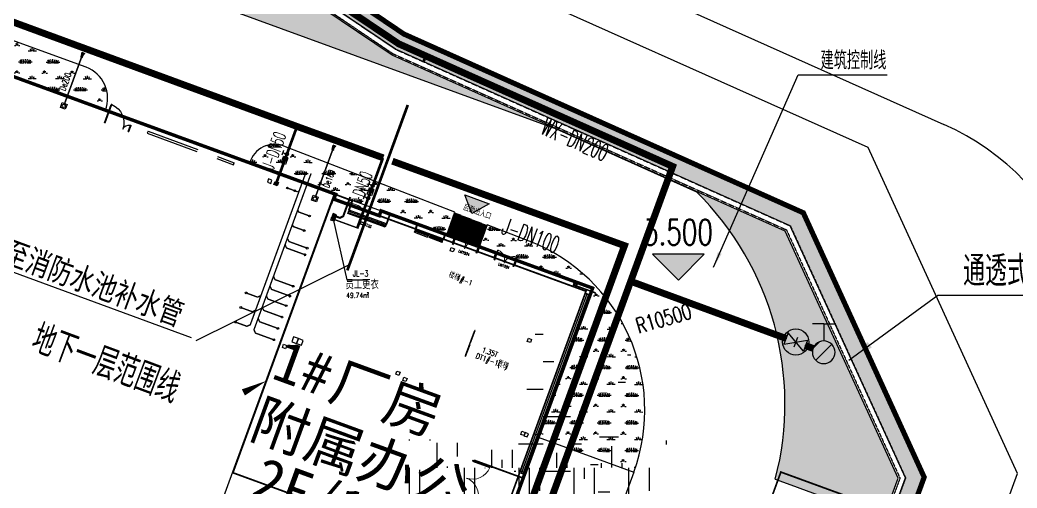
# Model space of a CAD drawing. Extents: x -11 to 40589024741, y -2 to 3380586937.
# Drawn here: x 40588321993 to 40588379754, y 3380393351 to 3380420479 of the extents above; entities that cross this region are included whole.
import ezdxf

# ---------------------------------------------------------------- set-up
doc = ezdxf.new("R2010")
doc.units = 0
doc.header["$LTSCALE"] = 10
doc.header["$MEASUREMENT"] = 0
for name, pattern in [('10平面$0$DASH', [0.35, 0.25, -0.1]), ('CENTER', [50.8, 31.75, -6.35, 6.35, -6.35]), ('DASH', [0.35, 0.25, -0.1])]:
    doc.linetypes.add(name, pattern=pattern)
doc.layers.get('Defpoints').update_dxf_attribs({"color": 210})
for name, color, linetype in [('0-WALL', 252, 'Continuous'), ('1-单体废水', 42, 'Continuous'), ('1-单体污水', 50, 'Continuous'), ('1-单体雨水', 131, 'Continuous'), ('10平面$0$WINDOW', 4, 'Continuous'), ('A-HATCH-1', 252, 'Continuous'), ('A-TEXT', 61, 'Continuous'), ('CURTWALL', 252, 'Continuous'), ('DIM_给水', 3, 'Continuous'), ('EQUIP_地漏', 7, 'Continuous'), ('EQUIP_消火栓', 7, 'Continuous'), ('FM_ZF消防', 1, 'Continuous'), ('FM_ZF给水', 3, 'Continuous'), ('SB_ZF污水', 2, 'Continuous'), ('TEXT_消防', 1, 'Continuous'), ('TEXT_给水', 3, 'Continuous'), ('TEXT_雨水', 4, 'Continuous'), ('VPIPE-雨水', 4, 'Continuous'), ('WINDOW', 252, 'Continuous'), ('建-房间', 252, 'Continuous'), ('建-文字', 7, 'Continuous'), ('建-窗', 252, 'Continuous'), ('建-门', 4, 'Continuous'), ('建-门窗编号', 7, 'Continuous'), ('虹吸管道配件', 7, 'Continuous')]:
    doc.layers.add(name, color=color, linetype=linetype)
for name, color, linetype, lineweight in [('GPS-ZF消防', 1, 'TG_X', 60), ('GPS-ZF给水', 3, 'TG_J', 60), ('LG-ZF污水', 2, 'Continuous', 60), ('LG-ZF给水', 3, 'Continuous', 60)]:
    doc.layers.add(name, color=color, linetype=linetype, lineweight=lineweight)
doc.styles.add('-宋体', font='', dxfattribs={"width": 0.75})
doc.styles.add('_TCH_DIM', font='SIMPLEX', dxfattribs={"bigfont": 'GBCBIG'})
doc.styles.add('_TWT_PIPEDN', font='SIMPLEX', dxfattribs={"width": 0.6, "height": 3, "bigfont": 'HZTXT'})
doc.styles.add('_TWT_SERIAL', font='SIMPLEX', dxfattribs={"width": 0.8, "height": 3, "bigfont": 'HZTXT'})
doc.styles.add('A-AREA', font='SIMPLEX', dxfattribs={"bigfont": 'GBCBIG'})
doc.styles.add('A-STANDARD', font='SIMPLEX', dxfattribs={"bigfont": 'GBCBIG'})
doc.styles.add('A-WIN-LABEL', font='SIMPLEX', dxfattribs={"bigfont": 'GBCBIG'})
doc.styles.add('TG_LINETYPE', font='SIMPLEX', dxfattribs={"width": 0.8, "height": 3.5, "bigfont": 'HZTXT'})
doc.styles.add('黑体', font='simhei.ttf', dxfattribs={"height": 12})
doc.styles.get('-宋体').set_extended_font_data('SimSun')
doc.linetypes.add('TG_J', pattern='A,2,-0.3,["J",TG_LINETYPE,S=0.1,R=0,X=-0.23,Y=-0.15],0', length=2.3)
doc.linetypes.add('TG_WX', pattern='A,3,-0.6,["WX",TG_LINETYPE,S=0.1,R=0,X=-0.52,Y=-0.15],0', length=3.6)
doc.linetypes.add('TG_X', pattern='A,5,-0.3,["X",TG_LINETYPE,S=0.1,R=0,X=-0.23,Y=-0.15],0', length=5.3)
pattern_1 = [(359.79974, (40586781652.2, 3380096977.4), (1605.5824, 1594.398), [240, -48, 64, -48, 240, -960]), (359.79974, (40586781572.4, 3380097025.7), (1605.5824, 1594.398), [160, -120, 240, -120, 160, -800]), (359.79974, (40586782134.6, 3380097663.7), (1605.5824, 1594.398), [200, -80, 200, -1120]), (359.79974, (40586781335.8, 3380097986.5), (1605.5824, 1594.398), [80, -160, 80, -1280]), (89.79974, (40586781495.8, 3380097986), (-1594.398, 1605.5824), [144, -1456]), (89.79974, (40586781972.4, 3380097024.3), (-1594.398, 1605.5824), [160, -1440]), (89.79974, (40586782374.6, 3380097662.9), (-1594.398, 1605.5824), [160, -1440]), (44.79974, (40586782180.3, 3380097007.6), (5.5922, 1599.9902), [160, -2102.7417]), (134.79974, (40586781764.3, 3380097009), (-1599.9902, 5.5922), [160, -2102.7417]), (63.23469, (40586782132.4, 3380097015.7), (5.5922, 1599.99023), [160, -3417.7088]), (75.7635, (40586782052.4, 3380097024), (5.59221, 1599.99023), [160, -6436.969]), (75.7635, (40586782454.64, 3380097662.6), (5.59221, 1599.99023), [128, -6468.969]), (75.7635, (40586781527.76, 3380097985.85), (5.59221, 1599.99023), [112, -6484.969]), (103.835987, (40586781892.4, 3380097024.57), (5.59221, 1599.99023), [160, -6436.969]), (103.835987, (40586782294.64, 3380097663.17), (5.59221, 1599.99023), [128, -6468.969]), (103.835987, (40586781463.76, 3380097986.07), (5.59221, 1599.99023), [112, -6484.969]), (116.364795, (40586781812.4, 3380097016.85), (5.5922, 1599.99023), [160, -3417.7069])]

# ---------------------------------------------------------------- blocks, each defined once
blk = doc.blocks.new('G$C475ACE7D')
h = blk.add_hatch(color=1)
h.dxf.hatch_style = 1
h.paths.add_polyline_path([(0, -750), (-878, 0), (0, 750)])
at = {"color": 1}
blk.add_lwpolyline([(0, -750), (-878, 0), (0, 750), (0, -750)], close=True, dxfattribs=at)
blk = doc.blocks.new('$VALVE$00000752')
for p, q in [((-112.5, 75), (112.5, 75)), ((112.5, 75), (112.5, -75)), ((112.5, -75), (-112.5, -75))]:
    blk.add_line(p, q)
blk.add_lwpolyline([(-112.5, -75), (112.5, 0), (-112.5, 75)], close=True)
for p in [(-112.5, 0), (112.5, 0)]:
    blk.add_point(p)
blk.add_solid([(-112.5, 75), (112.5, 0), (-112.5, -75)])
blk = doc.blocks.new('A$C5F4A4BCE')
at = {"layer": '虹吸管道配件'}
for p, q in [((177, 0), (0, 176)), ((307, 347), (30, 146)), ((333, 321), (54, 43)), ((359, 295), (158, 18)), ((388, 266), (278, 376)), ((333, 321), (360, 348))]:
    blk.add_line(p, q, dxfattribs=at)
blk = doc.blocks.new('$VALVE$00000497')
for p, q in [((78, 138), (-78, 138)), ((0, 50), (0, 138))]:
    blk.add_line(p, q)
at = {"const_width": 49.6}
blk.add_lwpolyline([(25, 0, 1), (-25, 0, 1)], format="xyb", close=True, dxfattribs=at)
blk.add_circle((0, 0), 50)
blk = doc.blocks.new('$TwtSys$00000141')
for p, q in [((-94, 8), (-10, 92)), ((-94, 8), (-10, 92)), ((-87, -35), (35, 87)), ((-87, -35), (35, 87)), ((-66, -66), (66, 66)), ((-66, -66), (66, 66)), ((-32, -87), (88, 33)), ((-32, -87), (88, 33)), ((11, -92), (92, -11)), ((11, -92), (92, -11))]:
    blk.add_line(p, q)
blk.add_circle((0, 0), 94)
blk.add_circle((0, 0), 94)
blk = doc.blocks.new('$TwtSys$00000147')
blk.add_circle((0, 0, 0), 25)
blk = doc.blocks.new('$DorLib2D$00000002')
for p, q in [((-0.5, 0), (-0.5, 0.4875)), ((-0.475, 0.4875), (-0.5, 0.4875)), ((-0.475, 0), (-0.475, 0.4875)), ((0.475, 0), (0.475, 0.4875)), ((0.475, 0.4875), (0.5, 0.4875)), ((0.5, 0), (0.5, 0.4875)), ((-0.5, 0), (-0.475, 0)), ((0.5, 0), (0.475, 0))]:
    blk.add_line(p, q)
at = {"lineweight": 13}
for centre, start, end in [((-0.4875, 0), 0, 88.53072), ((0.4875, 0), 91.46928, 180)]:
    blk.add_arc(centre, 0.4875, start, end, dxfattribs=at)
blk = doc.blocks.new('WINDOW2DLIB$DYNSTYLE$00000005')
at = {"color": 0}
for points in [[(-0.5, 0.5), (-0.5, -0.5)], [(-0.5, 0.5), (0.5, 0.5)], [(0.5, -0.5), (0.5, 0.5)], [(0.5, 0.167), (-0.5, 0.167)], [(0.5, -0.167), (-0.5, -0.167)], [(-0.5, -0.5), (0.5, -0.5)]]:
    blk.add_lwpolyline(points, dxfattribs=at)
blk = doc.blocks.new('10平面$0$$DorLib2D$00000002')
for p, q in [((-0.5, 0), (-0.5, 0.4875)), ((-0.475, 0.4875), (-0.5, 0.4875)), ((-0.475, 0), (-0.475, 0.4875)), ((0.475, 0), (0.475, 0.4875)), ((0.475, 0.4875), (0.5, 0.4875)), ((0.5, 0), (0.5, 0.4875)), ((-0.5, 0), (-0.475, 0)), ((0.5, 0), (0.475, 0))]:
    blk.add_line(p, q)
at = {"lineweight": 13}
for centre, start, end in [((-0.4875, 0), 0, 88.53072), ((0.4875, 0), 91.46928, 180)]:
    blk.add_arc(centre, 0.4875, start, end, dxfattribs=at)
blk = doc.blocks.new('$WINLIB2D$00000039')
at = {"color": 0}
for points in [[(-0.5, 0.5), (-0.5, -0.5)], [(0.5, 0.5), (-0.5, 0.5)], [(-0.5, 0.167), (0.5, 0.167)], [(-0.452, -0.167), (-0.5, 0.084)], [(-0.384, -0.167), (-0.448, 0.167)], [(-0.316, -0.167), (-0.38, 0.167)], [(-0.248, -0.167), (-0.312, 0.167)], [(-0.18, -0.167), (-0.244, 0.167)], [(-0.112, -0.167), (-0.176, 0.167)], [(-0.044, -0.167), (-0.108, 0.167)], [(0.024, -0.167), (-0.04, 0.167)], [(0.092, -0.167), (0.028, 0.167)], [(0.16, -0.167), (0.096, 0.167)], [(0.228, -0.167), (0.164, 0.167)], [(0.296, -0.167), (0.232, 0.167)], [(0.364, -0.167), (0.3, 0.167)], [(0.432, -0.167), (0.368, 0.167)], [(0.5, -0.167), (0.436, 0.167)], [(0.5, -0.5), (0.5, 0.5)], [(-0.5, -0.167), (0.5, -0.167)], [(0.5, -0.5), (-0.5, -0.5)]]:
    blk.add_lwpolyline(points, dxfattribs=at)
blk = doc.blocks.new('$DORLIB2D$00000127')
at = {"color": 0}
for points in [[(-0.533, 0.795), (-0.533, 0.69)], [(-0.033, 0.795), (-0.533, 0.795)], [(-0.033, 0.795), (-0.033, 0.69)], [(0.533, 0.795), (0.033, 0.795)], [(0.033, 0.795), (0.033, 0.69)], [(0.533, 0.795), (0.533, 0.69)], [(-0.033, 0.69), (-0.533, 0.69)], [(0.5, 0.5), (-0.5, 0.5)], [(0.533, 0.69), (0.033, 0.69)]]:
    blk.add_lwpolyline(points, dxfattribs=at)
blk = doc.blocks.new('10平面$0$$DorLib2D$00000126')
at = {"color": 0, "linetype": 'Continuous'}
for p, q in [((-0.532, 0.5), (-0.532, 0.9)), ((0.532, 0.9), (0.532, 0.5))]:
    blk.add_line(p, q, dxfattribs=at)
at = {"color": 0, "linetype": '10平面$0$DASH'}
for p, q in [((-0.532, 0.9), (0.532, 0.9)), ((-0.532, 0.5), (0.532, 0.5))]:
    blk.add_line(p, q, dxfattribs=at)
blk = doc.blocks.new('DOOR2DLIB$SYSLIB$00000123')
at = {"color": 0}
for p, q in [((0.475, -0.001), (0.475, 0.752)), ((0.475, 0.752), (0.5, 0.752)), ((0.5, -0.001), (0.5, 0.752)), ((-0.5, 0), (-0.5, 0.252)), ((-0.475, 0.252), (-0.5, 0.252)), ((-0.475, 0), (-0.475, 0.252)), ((-0.475, 0), (-0.5, 0)), ((0.475, -0.001), (0.5, -0.001))]:
    blk.add_line(p, q, dxfattribs=at)
for centre, radius, start, end in [((0.505, -0.002), 0.755, 92.2493, 179.7238), ((-0.501, 0.003), 0.251, 359.7899, 84.0974)]:
    blk.add_arc(centre, radius, start, end, dxfattribs=at)
blk = doc.blocks.new('$TwtSys$00000385')
for p, q in [((0, 331), (-130, 331)), ((0, 331), (0, 131)), ((0, 331), (130, 331)), ((92, 92), (-92, -92))]:
    blk.add_line(p, q)
for start, end in [(315, 135), (135, 315)]:
    blk.add_arc((0, 0), 131, start, end)
at = {"color": 0}
for points in [[(-34, 127), (-127, 34), (34, 127), (-127, -34)], [(-93, 93), (-93, 93), (-34, 127), (-127, 34)], [(34, 127), (-127, -34), (93, 93), (-93, -93)]]:
    blk.add_solid(points, dxfattribs=at)
blk = doc.blocks.new('$VALVE$00000296')
for points in [[(-125, 72), (-125, -72), (125, 72), (125, -72), (-125, 72)], [(0, 60), (0, -64)]]:
    blk.add_lwpolyline(points)
for p in [(-125, 0), (125, 0)]:
    blk.add_point(p)

msp = doc.modelspace()

# ---------------------------------------------------------------- hatches: boundary and pattern name
at = {"layer": '0-WALL'}
h = msp.add_hatch(dxfattribs=at)
h.set_pattern_fill('草坪或沼泽', color=256, scale=400, angle=-0.200256636)
h.set_pattern_definition(pattern_1)
h.paths.add_polyline_path([(40588302101.650627, 3380196170.468816), (40588275532.998894, 3380123451.400391), (40588213851.098877, 3380137607.100394), (40588128542.39888, 3380162853.200394), (40588051310.197723, 3380185028.900719), (40588215760.938667, 3380403827.430827), (40588224457.898888, 3380415266.100397), (40588259176.227432, 3380461579.853973), (40588327409.831734, 3380431029.725285), (40588344233.506363, 3380419662.492857), (40588367371.5578, 3380409302.928), (40588374373.704453, 3380393980.898594), (40588343265.099297, 3380308835.863516), (40588342325.826973, 3380309179.036222), (40588348228.419678, 3380325334.510901), (40588347758.977524, 3380325506.026352), (40588351316.980003, 3380333787.979114), (40588373293.579567, 3380393938.55436), (40588366618.76474, 3380408544.319475), (40588343745.607887, 3380418785.283479), (40588326921.933281, 3380430152.515906), (40588259497.004578, 3380460340.577487), (40588225255.999771, 3380414663.566939), (40588216558.657242, 3380403224.394626), (40588052982.287758, 3380185589.19869), (40588128822.27935, 3380163813.243824), (40588214105.070473, 3380138574.811257), (40588274896.566856, 3380124623.454612), (40588301162.378349, 3380196513.641506)])
h.paths.add_polyline_path([(40588308330.118393, 3380213217.941715), (40588307390.846069, 3380213561.114415), (40588309294.968521, 3380218774.420028), (40588308825.8936, 3380218945.745433), (40588312382.598297, 3380227228.097439), (40588336080.200798, 3380292084.600181), (40588337019.473106, 3380291741.427476)])
h = msp.add_hatch(dxfattribs=at)
h.set_pattern_fill('草坪或沼泽', color=256, scale=400, angle=-0.200256636)
h.set_pattern_definition([(359.79974, (40586781652.2, 3380096977.4), (1605.5824, 1594.398), [240, -48, 64, -48, 240, -960]), (359.79974, (40586781572.4, 3380097025.7), (1605.5824, 1594.398), [160, -120, 240, -120, 160, -800]), (359.79974, (40586782134.6, 3380097663.7), (1605.5824, 1594.398), [200, -80, 200, -1120]), (359.79974, (40586781335.8, 3380097986.5), (1605.5824, 1594.398), [80, -160, 80, -1280]), (89.79974, (40586781495.8, 3380097986), (-1594.398, 1605.5824), [144, -1456]), (89.79974, (40586781972.4, 3380097024.3), (-1594.398, 1605.5824), [160, -1440]), (89.79974, (40586782374.6, 3380097662.9), (-1594.398, 1605.5824), [160, -1440]), (44.79974, (40586782180.3, 3380097007.6), (5.5922, 1599.9902), [160, -2102.7417]), (134.79974, (40586781764.3, 3380097009), (-1599.9902, 5.5922), [160, -2102.7417]), (63.23469, (40586782132.4, 3380097015.7), (5.5922, 1599.99023), [160, -3417.7088]), (75.7635, (40586782052.4, 3380097024), (5.59221, 1599.99023), [160, -6436.969]), (75.7635, (40586782454.64, 3380097662.6), (5.59221, 1599.99023), [128, -6468.969]), (75.7635, (40586781527.76, 3380097985.85), (5.59221, 1599.99023), [112, -6484.969]), (103.835987, (40586781892.4, 3380097024.57), (5.59221, 1599.99023), [160, -6436.969]), (103.835987, (40586782294.64, 3380097663.17), (5.59221, 1599.99023), [128, -6468.969]), (103.835987, (40586781463.76, 3380097986.07), (5.59221, 1599.99023), [112, -6484.969]), (116.364795, (40586781812.4, 3380097016.85), (5.5922, 1599.99023), [160, -3417.7069])])
edge = h.paths.add_edge_path()
edge.add_line((40588347473.747322, 3380325610.238097), (40588347683.541443, 3380326090.42787))
edge.add_line((40588347683.541443, 3380326090.42787), (40588351031.622383, 3380333884.752417))
edge.add_line((40588351031.622383, 3380333884.752417), (40588372861.52964, 3380393921.616653))
edge.add_line((40588372861.52964, 3380393921.616653), (40588366317.647476, 3380408240.876073))
edge.add_line((40588366317.647476, 3380408240.876073), (40588343550.448486, 3380418434.399735))
edge.add_line((40588343550.448486, 3380418434.399735), (40588326726.773811, 3380429801.632178))
edge.add_line((40588326726.773811, 3380429801.632178), (40588259625.315422, 3380459844.866894))
edge.add_line((40588259625.315422, 3380459844.866894), (40588073765.91951, 3380212575.66465))
edge.add_line((40588073765.91951, 3380212575.66465), (40588074114.249107, 3380212476.750173))
edge.add_line((40588074114.249107, 3380212476.750173), (40588253152.588203, 3380450673.037109))
edge.add_line((40588253152.588203, 3380450673.037109), (40588254435.224274, 3380450204.422307))
edge.add_line((40588254435.224258, 3380450204.422312), (40588256320.901672, 3380455368.658761))
edge.add_line((40588256320.90168, 3380455368.658754), (40588326766.815353, 3380429630.545198))
edge.add_line((40588326766.815353, 3380429630.5452), (40588324880.269547, 3380424466.932958))
edge.add_line((40588324880.269547, 3380424466.93296), (40588331455.159737, 3380422064.756639))
edge.add_line((40588331455.159737, 3380422064.756637), (40588332483.925163, 3380424880.513825))
edge.add_line((40588332483.925163, 3380424880.513825), (40588335301.736542, 3380423850.997883))
edge.add_line((40588335301.736542, 3380423850.997883), (40588334273.030251, 3380421035.31484))
edge.add_line((40588334273.030251, 3380421035.31484), (40588353055.227448, 3380414173.051638))
edge.add_line((40588353055.227448, 3380414173.051638), (40588361187.808113, 3380410524.8103))
edge.add_arc((40588348999.165817, 3380398232.729486), 17310.639832, -14.6199939483, 45.2420907397, ccw=False)
edge.add_line((40588365749.307037, 3380393863.402212), (40588366656.653191, 3380393529.94107))
edge.add_line((40588366656.653191, 3380393529.94107), (40588371065.316032, 3380391919.168731))
edge.add_line((40588371065.316032, 3380391919.168731), (40588346912.352768, 3380325815.879339))
edge.add_line((40588346912.352768, 3380325815.879339), (40588347473.747322, 3380325610.238097))
h = msp.add_hatch(dxfattribs=at)
h.set_pattern_fill('草坪或沼泽', color=256, scale=400, angle=-0.200256636)
h.set_pattern_definition(pattern_1)
edge = h.paths.add_edge_path()
edge.add_line((40588306090.759727, 3380422867.984259), (40588326941.986557, 3380415249.777154))
edge.add_arc((40588325175.159958, 3380415948.578829), 1900.000001, 338.4205930314, 429.9300390364)
edge.add_line((40588325827.177849, 3380417733.199988), (40588308544.5308, 3380424047.4783))
edge.add_arc((40588307892.512901, 3380422262.857137), 1900.000004, 69.9300389276, 159.9297113574)
edge.add_line((40588306107.895477, 3380422914.885205), (40588306090.759743, 3380422867.984254))
h = msp.add_hatch(dxfattribs=at)
h.set_pattern_fill('草坪或沼泽', color=256, scale=400, angle=-0.200256636)
h.set_pattern_definition(pattern_1)
edge = h.paths.add_edge_path()
edge.add_line((40588346714.288223, 3380408025.766329), (40588347190.955307, 3380409330.416303))
edge.add_line((40588347190.955338, 3380409330.416288), (40588337288.197189, 3380413173.346968))
edge.add_arc((40588336745.526619, 3380411774.951943), 1499.999997, 68.7904253883, 163.7713996669)
edge.add_line((40588335305.295143, 3380412194.157582), (40588346714.288193, 3380408025.766332))
h = msp.add_hatch(dxfattribs=at)
h.set_pattern_fill('ANSI31', color=256, scale=300)
h.set_pattern_definition([(45, (0, 0), (-336.75960454, 336.75960454), [])])
h.paths.add_polyline_path([(40588347190.955338, 3380409330.416287), (40588346714.288223, 3380408025.766325), (40588348592.832916, 3380407339.420976), (40588349055.850693, 3380408606.712503)])
h = msp.add_hatch(dxfattribs=at)
h.set_pattern_fill('草坪或沼泽', color=256, scale=400, angle=-0.200256636)
h.set_pattern_definition(pattern_1)
edge = h.paths.add_edge_path()
edge.add_line((40588352010.550583, 3380396295.906846), (40588357551.846092, 3380394271.338355))
edge.add_arc((40588347689.291283, 3380397874.116875), 10499.999997, -20.0671833357, 68.7904253757)
edge.add_line((40588351487.985153, 3380407662.882112), (40588349055.850723, 3380408606.712495))
edge.add_line((40588349055.850662, 3380408606.712525), (40588348592.832863, 3380407339.421004))
edge.add_line((40588348592.832916, 3380407339.420976), (40588355167.739143, 3380404937.212341))
edge.add_line((40588355167.739151, 3380404937.212338), (40588352010.550591, 3380396295.906834))
for points in [[(40588360137.071739, 3380405406.955158), (40588361637.071739, 3380406906.955158), (40588358637.071739, 3380406906.955158)], [(40588362171.630074, 3380406152.806691), (40588362643.850304, 3380406928.311761), (40588362424.164436, 3380407024.945705)], [(40588370007.006706, 3380400769.321828), (40588371336.556061, 3380401492.024196), (40588371100.754601, 3380401815.130481)]]:
    msp.add_hatch(color=256, dxfattribs=at).paths.add_polyline_path(points, flags=17)
at = {"layer": '1-单体废水', "linetype": 'Continuous'}
for points in [[(40588340525.950699, 3380409009.136837), (40588340505.360336, 3380408952.780498), (40588340528.703903, 3380408944.251691)], [(40588340525.950699, 3380409009.136837), (40588340551.241074, 3380408954.727304), (40588340528.703903, 3380408944.251691)], [(40588340718.317436, 3380409098.551787), (40588340774.67379, 3380409077.961434), (40588340766.144989, 3380409054.617872)], [(40588340718.317436, 3380409098.551787), (40588340743.607811, 3380409044.142254), (40588340766.144989, 3380409054.617872)]]:
    msp.add_hatch(color=256, dxfattribs=at).paths.add_polyline_path(points)
at = {"layer": '1-单体污水'}
for points in [[(40588338135.801247, 3380409350.283677), (40588338099.528229, 3380409333.423433), (40588338106.511971, 3380409318.398656)], [(40588338135.801247, 3380409350.283677), (40588338122.074348, 3380409312.712783), (40588338106.511971, 3380409318.398656)], [(40588337826.945847, 3380408504.938575), (40588337790.672829, 3380408488.07833), (40588337797.65657, 3380408473.053555)], [(40588337826.945847, 3380408504.938575), (40588337813.218948, 3380408467.367682), (40588337797.65657, 3380408473.053555)], [(40588337439.15168, 3380407262.38111), (40588337402.878647, 3380407245.520865), (40588337409.862396, 3380407230.496089)], [(40588337439.15168, 3380407262.38111), (40588337425.424767, 3380407224.810216), (40588337409.862396, 3380407230.496089)], [(40588337576.420753, 3380407638.090043), (40588337540.14772, 3380407621.229799), (40588337547.131462, 3380407606.205022)], [(40588337576.420753, 3380407638.090043), (40588337562.69384, 3380407600.51915), (40588337547.131462, 3380407606.205022)], [(40588336769.965553, 3380405430.801614), (40588336733.69252, 3380405413.94137), (40588336740.676262, 3380405398.916593)], [(40588336769.965553, 3380405430.801614), (40588336756.23864, 3380405393.230721), (40588336740.676262, 3380405398.916593)], [(40588335760.496323, 3380404415.56951), (40588335746.769409, 3380404377.998616), (40588335762.331779, 3380404372.312745)], [(40588335760.496323, 3380404415.56951), (40588335777.35656, 3380404379.296487), (40588335762.331779, 3380404372.312745)], [(40588336564.061371, 3380404867.236638), (40588336527.788353, 3380404850.376392), (40588336534.772087, 3380404835.351617)], [(40588336564.061371, 3380404867.236638), (40588336550.334473, 3380404829.665744), (40588336534.772087, 3380404835.351617)], [(40588336358.157768, 3380404303.673237), (40588336321.884743, 3380404286.812993), (40588336328.868477, 3380404271.788216)], [(40588336358.157768, 3380404303.673237), (40588336344.430862, 3380404266.102344), (40588336328.868477, 3380404271.788216)], [(40588335451.640907, 3380403570.224408), (40588335437.914009, 3380403532.653515), (40588335453.476379, 3380403526.967644)], [(40588335451.640907, 3380403570.224408), (40588335468.50116, 3380403533.951385), (40588335453.476379, 3380403526.967644)], [(40588336117.936897, 3380403646.182602), (40588336081.663872, 3380403629.322358), (40588336088.647614, 3380403614.297582)], [(40588336117.936897, 3380403646.182602), (40588336104.209991, 3380403608.611709), (40588336088.647614, 3380403614.297582)], [(40588335142.785507, 3380402724.879307), (40588335129.058609, 3380402687.308414), (40588335144.620979, 3380402681.622543)], [(40588335142.785507, 3380402724.879307), (40588335159.64576, 3380402688.606285), (40588335144.620979, 3380402681.622543)], [(40588335335.15226, 3380402814.294256), (40588335372.723152, 3380402800.567349), (40588335367.037277, 3380402785.004976)], [(40588335335.15226, 3380402814.294256), (40588335352.012497, 3380402778.021234), (40588335367.037277, 3380402785.004976)], [(40588335877.716026, 3380402988.691968), (40588335841.443008, 3380402971.831723), (40588335848.42675, 3380402956.806947)], [(40588335877.716026, 3380402988.691968), (40588335863.989128, 3380402951.121075), (40588335848.42675, 3380402956.806947)], [(40588335548.080223, 3380402523.568084), (40588335510.509323, 3380402537.294991), (40588335504.823448, 3380402521.732613)], [(40588335548.080223, 3380402523.568084), (40588335511.80719, 3380402506.70784), (40588335504.823448, 3380402521.732613)], [(40588335637.495163, 3380402331.201334), (40588335601.222137, 3380402314.341089), (40588335608.205879, 3380402299.316313)], [(40588335637.495163, 3380402331.201334), (40588335623.768257, 3380402293.63044), (40588335608.205879, 3380402299.316313)]]:
    msp.add_hatch(color=256, dxfattribs=at).paths.add_polyline_path(points)
at = {"layer": '1-单体雨水'}
for points in [[(40588355346.405678, 3380404656.397471), (40588355330.962914, 3380404614.130217), (40588355349.129898, 3380404607.492722)], [(40588355346.405678, 3380404656.397471), (40588355366.447304, 3380404616.10686), (40588355349.129898, 3380404607.492722)]]:
    msp.add_hatch(color=256, dxfattribs=at).paths.add_polyline_path(points)
at = {"layer": 'A-HATCH-1'}
h = msp.add_hatch(dxfattribs=at)
h.set_pattern_fill('EARTH', color=256, scale=500)
h.set_pattern_definition([(0, (14318.4, 38898.5), (1587.5, 1587.5), [1587.5, -1587.5]), (0, (14318.4, 39493.8), (1587.5, 1587.5), [1587.5, -1587.5]), (0, (14318.4, 40089.1), (1587.5, 1587.5), [1587.5, -1587.5]), (90, (14516.9, 40287.6), (-1587.5, 1587.5), [1587.5, -1587.5]), (90, (15112.2, 40287.6), (-1587.5, 1587.5), [1587.5, -1587.5]), (90, (15707.5, 40287.6), (-1587.5, 1587.5), [1587.5, -1587.5])])
h.paths.add_polyline_path([(40588349505.391243, 3380389439.218363), (40588352010.55056, 3380396295.906843), (40588357551.650703, 3380394270.803485), (40588355046.685364, 3380387414.650386)])
at = {"layer": 'GPS-ZF消防', "linetype": 'TG_WX'}
for points in [[(40588343931.737961, 3380419096.201965), (40588343820.198914, 3380418930.192806), (40588343834.397552, 3380418920.652955)], [(40588343931.737961, 3380419096.201965), (40588343850.009987, 3380418913.662823), (40588343834.397552, 3380418920.652955)], [(40588359804.68869, 3380411989.429677), (40588359886.416656, 3380412171.968818), (40588360056.475792, 3380412095.828502)], [(40588359804.68869, 3380411989.429677), (40588359992.54924, 3380411920.811793), (40588360056.475792, 3380412095.828502)]]:
    msp.add_hatch(color=256, dxfattribs=at).paths.add_polyline_path(points)
at = {"layer": 'GPS-ZF给水', "linetype": 'Continuous'}
for points in [[(40588343016.879707, 3380412476.459772), (40588342941.737923, 3380412503.913587), (40588343010.434753, 3380412691.938545)], [(40588341537.262947, 3380408426.711027), (40588341523.536049, 3380408389.140133), (40588341598.677834, 3380408361.686321)], [(40588341537.262947, 3380408426.711027), (40588341612.404739, 3380408399.257213), (40588341598.677834, 3380408361.686321)]]:
    msp.add_hatch(color=256, dxfattribs=at).paths.add_polyline_path(points)
at = {"layer": 'GPS-ZF给水'}
for points in [[(40588343016.879707, 3380412476.459772), (40588343085.939087, 3380412664.158469), (40588343010.434753, 3380412691.938545)], [(40588357013.810463, 3380407398.783995), (40588357082.239769, 3380407586.713316), (40588357270.293411, 3380407518.23875)], [(40588357013.810463, 3380407398.783995), (40588357201.694489, 3380407330.230424), (40588357270.293411, 3380407518.23875)]]:
    msp.add_hatch(color=256, dxfattribs=at).paths.add_polyline_path(points)

# ---------------------------------------------------------------- linework, layer by layer
at = {"layer": '0-WALL'}
for p, q in [((40588343550.448486, 3380418434.399735), (40588326726.773811, 3380429801.632178)), ((40588334273.030251, 3380421035.31484), (40588353055.227448, 3380414173.051638)), ((40588366317.647476, 3380408240.876073), (40588343550.448486, 3380418434.399735)), ((40588362171.630074, 3380406152.806691), (40588367072.999222, 3380417295.491004)), ((40588367072.999222, 3380417295.491004), (40588372225.611923, 3380417295.491004)), ((40588353055.227448, 3380414173.051638), (40588361187.808113, 3380410524.8103)), ((40588372861.52964, 3380393921.616653), (40588366317.647476, 3380408240.876073)), ((40588360137.071739, 3380405406.955158), (40588358637.071739, 3380406906.955158)), ((40588361637.071739, 3380406906.955158), (40588358637.071739, 3380406906.955158)), ((40588360137.071739, 3380405406.955158), (40588361637.071739, 3380406906.955158)), ((40588370007.006706, 3380400769.321828), (40588375156.665642, 3380404527.518884)), ((40588375156.665642, 3380404527.518884), (40588383045.108383, 3380404527.518884)), ((40588351031.622383, 3380333884.752417), (40588372861.52964, 3380393921.616653)), ((40588365749.307037, 3380393863.402212), (40588366656.653191, 3380393529.94107)), ((40588366656.653191, 3380393529.94107), (40588371065.316032, 3380391919.168731))]:
    msp.add_line(p, q, dxfattribs=at)
at = {"layer": '0-WALL', "ltscale": 10}
msp.add_line((40588348136.695503, 3380426680.167348), (40588375517.306396, 3380414421.087748), dxfattribs=at)
at = {"layer": '0-WALL', "linetype": 'CENTER', "ltscale": 0.2}
for p, q in [((40588374373.705582, 3380393980.898199), (40588367371.558929, 3380409302.927603)), ((40588275533, 3380123451.4), (40588374373.705582, 3380393980.898193))]:
    msp.add_line(p, q, dxfattribs=at)
at = {"layer": '0-WALL'}
for points in [[(40588279663.927422, 3380120186.559477), (40588379774.601807, 3380394192.024467), (40588371135.524261, 3380413095.970189), (40588346673, 3380424048.539261), (40588329849.325447, 3380435415.771638), (40588230874.099991, 3380479729.8), (40588213435.800003, 3380475126.9)], [(40588327409.831734, 3380431029.725285), (40588344233.506363, 3380419662.492857), (40588367371.5578, 3380409302.928), (40588374373.704453, 3380393980.898594), (40588343265.099297, 3380308835.863516), (40588342325.826973, 3380309179.036222), (40588348228.419678, 3380325334.510901), (40588347758.977524, 3380325506.026352), (40588351316.980003, 3380333787.979114), (40588373293.579567, 3380393938.55436), (40588366618.76474, 3380408544.319475), (40588343745.607887, 3380418785.283479), (40588326921.933281, 3380430152.515906)], [(40588340186.345467, 3380410410.816366), (40588309194.421707, 3380325585.131804)], [(40588340027.405434, 3380409830.094394), (40588340233.309013, 3380410393.657779), (40588341266.508598, 3380410016.167838), (40588341060.605003, 3380409452.604454)], [(40588340055.583588, 3380409819.799217), (40588340251.192009, 3380410355.184429), (40588341228.035248, 3380409998.284848), (40588341032.426826, 3380409462.899634)], [(40588343220.931374, 3380408663.307305), (40588343426.834969, 3380409226.870706), (40588345023.597923, 3380408643.477177), (40588344995.419777, 3380408653.772345), (40588345023.597954, 3380408643.477165), (40588344920.646156, 3380408361.695454)], [(40588343249.109543, 3380408653.012125), (40588343444.717957, 3380409188.397356), (40588344985.124603, 3380408625.594174), (40588344985.124603, 3380408625.594174), (40588344985.124603, 3380408625.594174), (40588344892.467979, 3380408371.990633)], [(40588346517.409081, 3380407778.301952), (40588346620.360878, 3380408060.083653), (40588347183.924301, 3380407854.180046), (40588347080.972504, 3380407572.398331)], [(40588346545.58725, 3380407768.006773), (40588346638.243874, 3380408021.610303), (40588347145.450951, 3380407836.297056), (40588347052.794319, 3380407582.693511)], [(40588348489.880966, 3380407057.639331), (40588348592.832771, 3380407339.421013), (40588349579.06871, 3380406979.089714), (40588349476.11692, 3380406697.308032)], [(40588348518.059151, 3380407047.344151), (40588348610.715759, 3380407300.947663), (40588349540.59536, 3380406961.206724), (40588349447.938751, 3380406707.603212)], [(40588350631.421913, 3380406275.205659), (40588350734.373711, 3380406556.987341), (40588355167.739143, 3380404937.212337), (40588355013.31144, 3380404514.539786), (40588354731.529739, 3380404617.491587)], [(40588350659.600082, 3380406264.910479), (40588350752.256699, 3380406518.513991), (40588355129.265793, 3380404919.329347), (40588354995.428452, 3380404553.013137), (40588354741.824921, 3380404645.669757)], [(40588351221.253502, 3380394135.580466), (40588351135.460327, 3380393900.762369), (40588348317.643333, 3380394930.280377)], [(40588351193.075333, 3380394145.875646), (40588351117.577339, 3380393939.235719), (40588348327.938499, 3380394958.458547)]]:
    msp.add_lwpolyline(points, dxfattribs=at)
at = {"layer": '0-WALL', "color": 1, "linetype": 'DASH', "ltscale": 3, "const_width": 300}
msp.add_lwpolyline([(40588374373.70446, 3380393980.898591), (40588367371.557808, 3380409302.927993), (40588344233.506393, 3380419662.492842), (40588327409.831779, 3380431029.725266), (40588259176.227432, 3380461579.853973), (40588224457.898903, 3380415266.100388), (40588215760.938667, 3380403827.430825), (40588051310.197769, 3380185028.900704), (40588128542.398903, 3380162853.200386), (40588213851.098892, 3380137607.100389), (40588275532.998894, 3380123451.400389)], close=True, dxfattribs=at)
at = {"layer": '0-WALL', "linetype": 'CENTER', "ltscale": 0.2}
msp.add_lwpolyline([(40588374373.70446, 3380393980.898591), (40588367371.557808, 3380409302.927993), (40588344233.506393, 3380419662.492842), (40588327409.831779, 3380431029.725266), (40588259176.227432, 3380461579.853973), (40588224457.898903, 3380415266.100388), (40588215760.938667, 3380403827.430825), (40588051310.197769, 3380185028.900704), (40588128542.398903, 3380162853.200386), (40588213851.098892, 3380137607.100389), (40588275532.998894, 3380123451.400389)], close=True, dxfattribs=at)
at = {"layer": '0-WALL', "linetype": 'DASH'}
for points in [[(40588297421.678452, 3380186275.2518), (40588274896.566856, 3380124623.454611), (40588214105.070518, 3380138574.811246), (40588128822.279419, 3380163813.243817), (40588052982.287788, 3380185589.19868), (40588216558.660599, 3380403224.398946), (40588225255.999512, 3380414663.566556), (40588259497.004593, 3380460340.577489), (40588326921.933212, 3380430152.515933), (40588343745.607918, 3380418785.283481), (40588361534.817352, 3380410820.547568), (40588366618.76474, 3380408544.319479), (40588373293.579613, 3380393938.554342), (40588351315.522774, 3380333784.059697), (40588347755.687973, 3380325498.369755)], [(40588297139.896751, 3380186378.203611), (40588274705.637253, 3380124975.070877), (40588214181.261993, 3380138865.124507), (40588128906.243561, 3380164101.256846), (40588053483.914787, 3380185757.288075), (40588216797.976189, 3380403043.488082), (40588225495.429771, 3380414482.806521), (40588259593.237717, 3380459968.794543), (40588326775.563667, 3380429889.353124), (40588343599.238373, 3380418522.120672), (40588361412.225388, 3380410546.738856), (40588366392.926826, 3380408316.736924), (40588372969.542137, 3380393925.851067), (40588351036.598648, 3380333894.832758), (40588347480.050858, 3380325616.793515)]]:
    msp.add_lwpolyline(points, dxfattribs=at)
at = {"layer": '0-WALL', "color": 20, "true_color": 0xf72408}
for points, const_width in [([(40588309017.242508, 3380324808.789411), (40588308914.29071, 3380324527.007708), (40588204983.806824, 3380362499.063575), (40588211560.116997, 3380380498.591922), (40588258364.536217, 3380440305.243856), (40588340280.272667, 3380410376.499106), (40588340177.320923, 3380410094.717414), (40588342807.283524, 3380409133.833927), (40588342910.235336, 3380409415.615627), (40588355167.739143, 3380404937.212323), (40588323801.757271, 3380319087.720896), (40588311578.570618, 3380323660.051459), (40588311647.205101, 3380323847.90593)], 200), ([(40588342837.82843, 3380330687.631072), (40588347346.287071, 3380329040.930484), (40588370580.047981, 3380392630.769003), (40588366071.538559, 3380394277.998633)], 100)]:
    msp.add_lwpolyline(points, close=True, dxfattribs=dict(at, const_width=const_width))
at = {"layer": '0-WALL'}
for points in [[(40588306090.759727, 3380422867.984259), (40588326941.986549, 3380415249.777164, 0.4219509967), (40588325827.177849, 3380417733.199988), (40588308544.530746, 3380424047.478305, 0.4142118879), (40588306107.895477, 3380422914.885205)], [(40588346714.288223, 3380408025.766329), (40588347190.955338, 3380409330.416288), (40588337288.197189, 3380413173.346968, 0.4399114466), (40588335305.295143, 3380412194.157582)], [(40588352010.550583, 3380396295.906846), (40588357551.846092, 3380394271.338351, 0.4083856986), (40588351487.985153, 3380407662.882112), (40588349055.850662, 3380408606.712525), (40588348592.832916, 3380407339.420976), (40588355167.739151, 3380404937.212338)]]:
    msp.add_lwpolyline(points, format="xyb", close=True, dxfattribs=at)
at = {"layer": '0-WALL', "color": 20, "linetype": 'DASH', "ltscale": 5, "true_color": 0xf72408, "const_width": 100}
msp.add_lwpolyline([(40588340130.357193, 3380410111.876067), (40588354783.005623, 3380404758.382419), (40588348983.387497, 3380388884.679962), (40588334330.739067, 3380394238.173609)], close=True, dxfattribs=at)
at = {"layer": '0-WALL'}
for points in [[(40588361516.56295, 3380402964.636997, 0, 0, 0), (40588357938.8974, 3380401929.082717, 198, 0, 0), (40588357362.555153, 3380401762.260616, 0, 0, 0)], [(40588322331.931381, 3380400810.972825, 0, 0, 0), (40588331765.53009, 3380397299.519311, 0, 0, 0), (40588336277.022873, 3380399565.201921, 0, 400, 0), (40588334936.565071, 3380398892.020763, 0, 0, 0)]]:
    msp.add_lwpolyline(points, format="xyseb", dxfattribs=at)
at = {"layer": '0-WALL', "ltscale": 10}
msp.add_arc((40588369387.708328, 3380400730.65213), 15000, 339.9297114377, 65.8805777332, dxfattribs=at)
at = {"layer": '0-WALL'}
msp.add_arc((40588348999.165817, 3380398232.729484), 17310.639833, 345.3800060541, 45.2420907357, dxfattribs=at)
at = {"layer": '1-单体废水', "linetype": 'Continuous', "ltscale": 1.5, "const_width": 120}
for points in [[(40588340718.317436, 3380409098.551787), (40588341126.396912, 3380410215.476105)], [(40588340274.69902, 3380409100.934187), (40588340525.950699, 3380409009.136837)], [(40588340718.317436, 3380409098.551787), (40588340525.950699, 3380409009.136837)]]:
    msp.add_lwpolyline(points, dxfattribs=at)
at = {"layer": '1-单体污水', "const_width": 80}
for points in [[(40588338083.44429, 3380409462.924123), (40588338858.65242, 3380411584.688521)], [(40588338166.32679, 3380410563.291024), (40588338539.911751, 3380411585.802574)], [(40588337531.470268, 3380410720.716512), (40588337866.028976, 3380410598.482092)], [(40588335952.863068, 3380404504.984459), (40588338166.32679, 3380410563.291024)], [(40588337954.320587, 3380410566.223862), (40588338072.109299, 3380410523.18856)], [(40588338166.32679, 3380410563.291024), (40588338076.555634, 3380410521.564047)], [(40588337774.588882, 3380408617.579021), (40588338083.44429, 3380409462.924123)], [(40588338083.44429, 3380409462.924123), (40588338135.801247, 3380409350.283677)], [(40588338719.246628, 3380409137.115993), (40588338135.801247, 3380409350.283677)], [(40588337487.005798, 3380407830.456794), (40588337774.588882, 3380408617.579021)], [(40588337774.588882, 3380408617.579021), (40588337826.945847, 3380408504.938575)], [(40588338410.391228, 3380408291.770892), (40588337826.945847, 3380408504.938575)], [(40588337349.736732, 3380407454.74786), (40588337487.005798, 3380407830.456794)], [(40588337487.005798, 3380407830.456794), (40588337576.420753, 3380407638.090043)], [(40588336680.550598, 3380405623.168365), (40588337349.736732, 3380407454.74786)], [(40588337349.736732, 3380407454.74786), (40588337439.15168, 3380407262.38111)], [(40588338500.441231, 3380406874.628216), (40588337439.15168, 3380407262.38111)], [(40588338586.061951, 3380407269.207396), (40588337576.420753, 3380407638.090043)], [(40588336474.646423, 3380405059.603388), (40588336680.550598, 3380405623.168365)], [(40588336680.550598, 3380405623.168365), (40588336769.965553, 3380405430.801614)], [(40588336268.742821, 3380404496.039988), (40588336474.646423, 3380405059.603388)], [(40588336474.646423, 3380405059.603388), (40588336564.061371, 3380404867.236638)], [(40588337779.60675, 3380405061.918965), (40588336769.965553, 3380405430.801614)], [(40588335140.269173, 3380404642.175787), (40588335760.496323, 3380404415.56951)], [(40588335644.007668, 3380403659.639358), (40588335952.863068, 3380404504.984459)], [(40588335952.863068, 3380404504.984459), (40588335760.496323, 3380404415.56951)], [(40588336028.52195, 3380403838.549353), (40588336268.742821, 3380404496.039988)], [(40588336268.742821, 3380404496.039988), (40588336358.157768, 3380404303.673237)], [(40588337625.350906, 3380404479.483744), (40588336564.061371, 3380404867.236638)], [(40588334831.413757, 3380403796.830686), (40588335451.640907, 3380403570.224408)], [(40588335788.301079, 3380403181.058719), (40588336028.52195, 3380403838.549353)], [(40588336028.52195, 3380403838.549353), (40588336117.936897, 3380403646.182602)], [(40588337367.798973, 3380403934.790591), (40588336358.157768, 3380404303.673237)], [(40588335335.15226, 3380402814.294256), (40588335644.007668, 3380403659.639358)], [(40588335644.007668, 3380403659.639358), (40588335451.640907, 3380403570.224408)], [(40588335548.080223, 3380402523.568084), (40588335788.301079, 3380403181.058719)], [(40588335788.301079, 3380403181.058719), (40588335877.716026, 3380402988.691968)], [(40588337127.578102, 3380403277.299954), (40588336117.936897, 3380403646.182602)], [(40588334522.558357, 3380402951.485584), (40588335142.785507, 3380402724.879307)], [(40588335335.15226, 3380402814.294256), (40588335142.785507, 3380402724.879307)], [(40588336887.357224, 3380402619.80932), (40588335877.716026, 3380402988.691968)], [(40588335548.080223, 3380402523.568084), (40588335637.495163, 3380402331.201334)], [(40588336647.136368, 3380401962.318688), (40588335637.495163, 3380402331.201334)]]:
    msp.add_lwpolyline(points, dxfattribs=at)
at = {"layer": '1-单体雨水', "ltscale": 1.5, "const_width": 90}
for points in [[(40588325560.303833, 3380418314.0169), (40588324582.261726, 3380415637.090746)], [(40588340104.250778, 3380412942.747193), (40588339126.208679, 3380410265.821039)], [(40588354232.919273, 3380405063.221018), (40588355346.405678, 3380404656.397472)]]:
    msp.add_lwpolyline(points, dxfattribs=at)
at = {"layer": 'A-HATCH-1'}
msp.add_lwpolyline([(40588349505.391243, 3380389439.218363), (40588352010.55056, 3380396295.906843), (40588357551.650703, 3380394270.803485), (40588355046.685364, 3380387414.650386)], close=True, dxfattribs=at)
at = {"layer": 'CURTWALL'}
for p, q in [((40588354731.529747, 3380404617.491587), (40588351763.086159, 3380396492.785905)), ((40588354825.456978, 3380404583.17432), (40588351857.01339, 3380396458.468638)), ((40588354919.384209, 3380404548.857053), (40588351950.94062, 3380396424.151371)), ((40588355013.311447, 3380404514.539786), (40588352044.867859, 3380396389.834105)), ((40588355013.311447, 3380404514.539786), (40588354731.529747, 3380404617.491587)), ((40588351763.086159, 3380396492.785905), (40588350973.789017, 3380394332.45952)), ((40588351857.01339, 3380396458.468638), (40588351067.716248, 3380394298.142253)), ((40588351950.94062, 3380396424.151372), (40588351161.643478, 3380394263.824987)), ((40588352044.867859, 3380396389.834105), (40588351255.570717, 3380394229.50772)), ((40588352044.867859, 3380396389.834105), (40588351763.086159, 3380396492.785905)), ((40588350973.789017, 3380394332.459522), (40588350939.471748, 3380394238.532289)), ((40588351221.253448, 3380394135.580484), (40588350939.471748, 3380394238.532289)), ((40588351255.570717, 3380394229.50772), (40588350973.789017, 3380394332.45952)), ((40588351067.716248, 3380394298.142253), (40588351033.398979, 3380394204.215021)), ((40588351161.643478, 3380394263.824985), (40588351127.32621, 3380394169.897752)), ((40588351255.570717, 3380394229.507717), (40588351221.253448, 3380394135.580484))]:
    msp.add_line(p, q, dxfattribs=at)
at = {"layer": 'Defpoints', "color": 4}
for points in [[(40588324441.370903, 3380415688.56679), (40588324723.152603, 3380415585.614989), (40588324620.20079, 3380415303.833289), (40588324338.41909, 3380415406.78509)], [(40588338985.317833, 3380410317.297036), (40588339267.099533, 3380410214.345235), (40588339164.147728, 3380409932.563535), (40588338882.366028, 3380410035.515336)], [(40588354268.08036, 3380405159.446419), (40588354080.225891, 3380405228.080953), (40588354011.591362, 3380405040.226486), (40588354199.445824, 3380404971.591952)], [(40588351446.987167, 3380396501.810467), (40588351259.132698, 3380396570.445001), (40588351190.498161, 3380396382.590534), (40588351378.352631, 3380396313.956)]]:
    msp.add_lwpolyline(points, close=True, dxfattribs=at)
at = {"layer": 'Defpoints', "color": 1}
for points in [[(40588336329.926033, 3380411074.540565), (40588336517.780487, 3380411005.906031), (40588336586.415024, 3380411193.760498), (40588336398.560562, 3380411262.395031)], [(40588346978.020714, 3380407290.616643), (40588347165.875183, 3380407221.98211), (40588347097.240639, 3380407034.127643), (40588346909.386177, 3380407102.762177)], [(40588337838.244751, 3380402112.694835), (40588337735.292953, 3380401830.913134), (40588338017.074654, 3380401727.961333), (40588338120.026451, 3380402009.743034)], [(40588337263.974983, 3380401683.717763), (40588337451.829437, 3380401615.08323), (40588337383.194908, 3380401427.228762), (40588337195.340439, 3380401495.863296)], [(40588338120.026451, 3380402009.743034), (40588338017.074654, 3380401727.961333), (40588338298.856354, 3380401625.009532), (40588338401.808151, 3380401906.791233)], [(40588351378.233078, 3380401850.200233), (40588351446.867607, 3380402038.054699), (40588351634.722076, 3380401969.420166), (40588351566.087547, 3380401781.565699)], [(40588343949.393593, 3380399875.382652), (40588343761.539124, 3380399944.017186), (40588343830.173653, 3380400131.871653), (40588344018.028107, 3380400063.237119)], [(40588344164.004791, 3380399588.583485), (40588344232.639328, 3380399776.437952), (40588344420.49379, 3380399707.803418), (40588344351.859261, 3380399519.948951)], [(40588344164.004791, 3380399588.583484), (40588344232.639328, 3380399776.437951), (40588344420.49379, 3380399707.803417), (40588344351.859261, 3380399519.94895)], [(40588351005.305527, 3380396458.510566), (40588351073.940063, 3380396646.365033), (40588351261.794533, 3380396577.730499), (40588351193.160004, 3380396389.876032)]]:
    msp.add_lwpolyline(points, close=True, dxfattribs=at)
at = {"layer": 'Defpoints'}
for points in [[(40588336893.489441, 3380410868.636957), (40588336705.634972, 3380410937.271491), (40588336774.269501, 3380411125.125957), (40588336962.12397, 3380411056.491424)], [(40588340188.186172, 3380408813.162983), (40588340000.331703, 3380408881.797517), (40588340068.96624, 3380409069.651984), (40588340256.820702, 3380409001.01745)], [(40588340325.455238, 3380409188.871915), (40588340137.600769, 3380409257.506452), (40588340068.966232, 3380409069.651986), (40588340256.820702, 3380409001.017449)]]:
    msp.add_lwpolyline(points, close=True, dxfattribs=at)
at = {"layer": 'DIM_给水'}
for p, q in [((40588340128.570862, 3380408941.392854), (40588340925.903053, 3380405424.308479)), ((40588340925.903053, 3380405424.308479), (40588342168.193672, 3380405424.308479))]:
    msp.add_line(p, q, dxfattribs=at)
at = {"layer": 'FM_ZF消防'}
msp.add_circle((40588366935.268471, 3380401813.941689), 760.122572, dxfattribs=at)
at = {"layer": 'GPS-ZF消防', "linetype": 'TG_WX', "ltscale": 0.5, "const_width": 400}
for points in [[(40588326830.991814, 3380430585.935242), (40588343931.737961, 3380419096.201965)], [(40588343931.737961, 3380419096.201965), (40588345498.561462, 3380418394.690442)], [(40588345498.561462, 3380418394.690442), (40588359804.68869, 3380411989.429677)], [(40588357373.136612, 3380405332.379573), (40588359804.68869, 3380411989.429679)], [(40588342624.402077, 3380364953.616692), (40588357373.136612, 3380405332.379573)], [(40588357373.136612, 3380405332.379573), (40588366372.132469, 3380402020.991476)], [(40588367498.307777, 3380401606.589294), (40588367939.946777, 3380401444.07804)]]:
    msp.add_lwpolyline(points, dxfattribs=at)
at = {"layer": 'GPS-ZF消防', "linetype": 'TG_WX', "ltscale": 0.2, "const_width": 160}
for points in [[(40588345380.314888, 3380418071.046556), (40588345498.561462, 3380418394.690443)], [(40588340957.687202, 3380405966.201936), (40588344458.96389, 3380415549.285415)]]:
    msp.add_lwpolyline(points, dxfattribs=at)
at = {"layer": 'GPS-ZF给水', "ltscale": 0.5, "const_width": 400}
for points in [[(40588252374.244179, 3380445826.318117), (40588338043.070808, 3380414306.457557)], [(40588338043.070808, 3380414306.457557), (40588343041.774406, 3380412486.316998)], [(40588343016.879707, 3380412476.459772), (40588343035.650299, 3380412469.553567)], [(40588343567.976509, 3380412294.714959), (40588357013.810471, 3380407398.783992)], [(40588341655.882004, 3380365307.475306), (40588357013.810463, 3380407398.783994)]]:
    msp.add_lwpolyline(points, dxfattribs=at)
at = {"layer": 'GPS-ZF给水', "linetype": 'Continuous', "ltscale": 0.2, "const_width": 160}
for points in [[(40588336868.195061, 3380411090.792723), (40588338043.070808, 3380414306.457557)], [(40588341537.262947, 3380408426.711027), (40588343016.879707, 3380412476.459773)]]:
    msp.add_lwpolyline(points, dxfattribs=at)
at = {"layer": 'GPS-ZF给水', "linetype": 'Continuous', "ltscale": 0.1, "const_width": 80}
msp.add_lwpolyline([(40588340175.53862, 3380408924.230817), (40588341537.262947, 3380408426.711027)], dxfattribs=at)
at = {"layer": 'LG-ZF污水', "linetype": 'Continuous'}
for radius in [55, 40]:
    msp.add_circle((40588340197.209053, 3380409129.245933), radius, dxfattribs=at)
at = {"layer": 'LG-ZF给水', "linetype": 'Continuous'}
for centre in [(40588336833.877792, 3380410996.865489), (40588340128.574532, 3380408941.391515)]:
    msp.add_circle(centre, 50, dxfattribs=at)
at = {"layer": 'TEXT_给水'}
for p, q in [((40588331932.035683, 3380402054.121632), (40588319542.357643, 3380406606.926952)), ((40588332202.734039, 3380401893.326334), (40588341080.811722, 3380406303.196874))]:
    msp.add_line(p, q, dxfattribs=at)
at = {"layer": 'VPIPE-雨水', "linetype": 'Continuous'}
for centre, radius in [((40588324530.785843, 3380415496.200039), 100), ((40588339074.73278, 3380410124.930285), 100), ((40588354139.834167, 3380405099.820435), 55)]:
    msp.add_circle(centre, radius, dxfattribs=at)

# ---------------------------------------------------------------- block references
at = {"layer": '0-WALL', "rotation": 69.79974332532784}
msp.add_blockref('G$C475ACE7D', (40588348475.867783, 3380410082.070349), dxfattribs=at)
at = {"layer": '10平面$0$WINDOW'}
for name, p, xscale, yscale, zscale, rotation in [('DOOR2DLIB$SYSLIB$00000123', (40588327594.693314, 3380414266.046382), -1500, 1500, 300, 339.9297114176845), ('10平面$0$$DorLib2D$00000126', (40588331963.200172, 3380413255.527789), 5000, -300, 300, 339.9297114489391), ('10平面$0$$DorLib2D$00000002', (40588347846.226097, 3380393931.398113), -2200, 2200, 299.9999999999999, 249.9297114628386)]:
    msp.add_blockref(name, p, dxfattribs=dict(at, xscale=xscale, yscale=yscale, zscale=zscale, rotation=rotation))
at = {"layer": 'EQUIP_地漏', "xscale": 0.5, "yscale": 0.5, "zscale": 0.5}
for p, rotation in [((40588337910.174789, 3380410582.352977), 159.9297114489383), ((40588338505.125954, 3380406872.916603), 339.9297114489383), ((40588337630.035637, 3380404477.772131), 339.9297114489383)]:
    msp.add_blockref('$TwtSys$00000141', p, dxfattribs=dict(at, rotation=rotation))
at = {"layer": 'EQUIP_消火栓', "xscale": 5, "yscale": 5, "zscale": 5}
msp.add_blockref('$TwtSys$00000385', (40588368553.530571, 3380401218.295728), dxfattribs=at)
at = {"layer": 'FM_ZF消防', "xscale": 4.8, "yscale": 4.8, "zscale": 4.8, "rotation": 339.7977439809724}
msp.add_blockref('$VALVE$00000296', (40588366935.220123, 3380401813.790385), dxfattribs=at)
at = {"layer": 'FM_ZF给水', "xscale": 1.8, "yscale": 1.8, "zscale": 1.8}
for name, p, rotation in [('$VALVE$00000752', (40588337317.035469, 3380412336.14379), 249.9297114489383), ('$VALVE$00000497', (40588337453.201187, 3380412691.969404), 69.92971144893832), ('$VALVE$00000752', (40588342294.959358, 3380410517.408833), 249.9297114489383), ('$VALVE$00000497', (40588342431.125076, 3380410873.234447), 69.92971144893832), ('$VALVE$00000497', (40588342165.552498, 3380410146.355499), 69.92971144893832)]:
    msp.add_blockref(name, p, dxfattribs=dict(at, rotation=rotation))
at = {"layer": 'SB_ZF污水', "xscale": 2, "yscale": 2, "zscale": 2, "rotation": 339.9297114489383}
for p in [(40588337484.506653, 3380410737.875145), (40588338766.210251, 3380409119.95736), (40588338457.354851, 3380408274.612258), (40588338633.025574, 3380407252.048762), (40588337826.570374, 3380405044.760331), (40588335093.30555, 3380404659.334421), (40588334784.450142, 3380403813.989319), (40588337414.762581, 3380403917.631954), (40588337174.541718, 3380403260.141319), (40588334475.594742, 3380402968.644217), (40588336934.320847, 3380402602.650685), (40588336694.099983, 3380401945.16005)]:
    msp.add_blockref('$TwtSys$00000147', p, dxfattribs=at)
at = {"layer": 'WINDOW', "xscale": 1500, "yscale": 60, "zscale": 1500, "rotation": 249.9297114247135}
msp.add_blockref('$DORLIB2D$00000127', (40588348037.52301, 3380401739.945065), dxfattribs=at)
at = {"layer": '建-窗'}
ref = msp.add_blockref('WINDOW2DLIB$DYNSTYLE$00000005', (40588342106.450912, 3380408964.028646), dxfattribs=dict(at, xscale=-2299.999999992899, yscale=200, zscale=200, rotation=339.9297111901158))
ref.add_attrib('A', 'C23133', (40588341696.737213, 3380408651.262636), dxfattribs={"layer": '建-门窗编号', "height": 148.75, "rotation": 339.9297111901, "style": 'A-WIN-LABEL', "width": 0.705882})
at = {"layer": '建-窗', "xscale": -800, "zscale": 200}
for p, yscale, rotation in [((40588345262.037827, 3380408130.49917), 200, 339.9297115627799), ((40588346107.382927, 3380407821.643769), -200, 159.929711448833)]:
    msp.add_blockref('$WINLIB2D$00000039', p, dxfattribs=dict(at, yscale=yscale, rotation=rotation))
at = {"layer": '建-门'}
ref = msp.add_blockref('$DorLib2D$00000002', (40588347751.109459, 3380407221.091617), dxfattribs=dict(at, xscale=-1500, yscale=1500, zscale=500, rotation=339.9297114634607))
ref.add_attrib('A', 'LM1524', (40588347381.086243, 3380407024.244406), dxfattribs={"layer": '建-门窗编号', "height": 148.75, "rotation": 339.9297114635, "style": 'A-WIN-LABEL', "width": 0.705882})
ref = msp.add_blockref('$DorLib2D$00000002', (40588350033.541237, 3380406387.182029), dxfattribs=dict(at, xscale=-1200, yscale=1200, zscale=500, rotation=339.9297114489817))
ref.add_attrib('A', 'LM1224', (40588349690.113892, 3380406263.128405), dxfattribs={"layer": '建-门窗编号', "height": 148.75, "rotation": 339.929711449, "style": 'A-WIN-LABEL', "width": 0.705882})
at = {"layer": '虹吸管道配件', "lineweight": -2, "xscale": 0.7866797424559362, "yscale": 0.7866797424559362, "zscale": 0.7866797424559362, "rotation": 204.9297114489694}
for p in [(40588325696.323563, 3380418667.617605), (40588340240.270508, 3380413296.347898)]:
    msp.add_blockref('A$C5F4A4BCE', p, dxfattribs=at)

# ---------------------------------------------------------------- texts
at = {"layer": '0-WALL', "color": 7}
for s, height, style, p in [('建筑控制线', 1057.7777778, 'A-STANDARD', (40588368375.612022, 3380417610.491004)), ('通透式围墙', 1762.962963, '_TCH_DIM', (40588376628.441879, 3380405052.518884))]:
    msp.add_text(s, height=height, dxfattribs=dict(at, style=style)).set_placement(p)
at = {"layer": '0-WALL', "color": 7, "style": 'A-STANDARD', "width": 0.705882}
msp.add_text('3.500', height=1487.5, dxfattribs=at).set_placement((40588358087.071739, 3380407431.955158))
at = {"layer": '0-WALL', "color": 7, "style": '_TCH_DIM', "width": 0.705882}
msp.add_text('R10500', height=892.5, rotation=16.1430717193, dxfattribs=at).set_placement((40588357837.93457, 3380402294.156017))
at = {"layer": '0-WALL', "color": 7, "style": 'A-STANDARD'}
msp.add_text('地下一层范围线', height=1762.962963, rotation=339.5833034089, dxfattribs=at).set_placement((40588322515.075089, 3380401302.992512))
at = {"layer": '0-WALL', "style": '黑体'}
for s, p in [('1#', (40588336479.440453, 3380399742.641068)), ('厂房', (40588339730.209587, 3380398554.939606)), ('附属办公', (40588335186.511703, 3380396353.410385)), ('2F/1D', (40588335287.494202, 3380392944.709606))]:
    msp.add_text(s, height=2406.4377682, rotation=339.9297114346, dxfattribs=at).set_placement(p)
at = {"layer": 'A-TEXT', "style": 'A-STANDARD'}
for s, p in [('楼梯', (40588346786.592323, 3380405571.938292)), ('货梯', (40588349588.356949, 3380400449.022817))]:
    msp.add_text(s, height=337.5886525, rotation=339.9297114489, dxfattribs=at).set_placement(p)
at = {"layer": 'A-TEXT', "style": 'A-STANDARD', "width": 0.705882}
for s, p in [('1#-1', (40588347248.23468, 3380405403.272575)), ('1.35T', (40588348723.334373, 3380401244.506527)), ('DT1#-1(', (40588348367.30291, 3380400895.147287)), (')', (40588350049.999313, 3380400280.357101))]:
    msp.add_text(s, height=297.5, rotation=339.9297114489, dxfattribs=at).set_placement(p)
at = {"layer": 'DIM_给水', "color": 7, "style": '_TWT_SERIAL', "width": 0.6}
msp.add_text('JL-3', height=360, dxfattribs=at).set_placement((40588341282.336533, 3380405604.308479))
at = {"layer": 'TEXT_消防', "style": '_TWT_PIPEDN', "width": 0.557143}
msp.add_text('WX-DN200', height=980, rotation=335.8805777195, dxfattribs=at).set_placement((40588352102.699074, 3380413912.832262))
at = {"layer": 'TEXT_给水'}
for s, height, rotation, style, width, p in [('J-DN50', 735, 69.929711391, '_TWT_PIPEDN', 0.557143, (40588336679.892303, 3380411749.683403)), ('J-DN50', 735, 69.929711391, '_TWT_PIPEDN', 0.557143, (40588341687.118301, 3380409465.249458)), ('J-DN100', 980, 339.8000767839, '_TWT_PIPEDN', 0.557143, (40588349831.429047, 3380408102.929945)), ('接至消防水池补水管', 1329.1139241, 339.7997435251, '-宋体', 0.75, (40588319668.715561, 3380406952.771811))]:
    msp.add_text(s, height=height, rotation=rotation, dxfattribs=dict(at, style=style, width=width)).set_placement(p)
at = {"layer": 'TEXT_雨水', "style": '_TWT_PIPEDN', "width": 0.557143}
for s, p in [('De200', (40588324609.525642, 3380416334.600197)), ('De160', (40588339894.145714, 3380410713.478806))]:
    msp.add_text(s, height=367.5, rotation=69.9297114489, dxfattribs=at).set_placement(p)
at = {"layer": '建-房间', "style": 'A-AREA'}
msp.add_text('员工更衣', height=482.2695035, dxfattribs=at).set_placement((40588340851.461861, 3380404879.690074))
at = {"layer": '建-房间', "style": 'A-AREA', "width": 0.705882}
for s, height, p in [('49.74m', 297.5, (40588340889.334198, 3380404367.815074)), ('2', 148.75, (40588342089.334198, 3380404542.815074))]:
    msp.add_text(s, height=height, dxfattribs=at).set_placement(p)
at = {"layer": '建-文字', "style": 'A-STANDARD'}
msp.add_text('后勤出入口', height=337.5886525, rotation=339.9297114489, dxfattribs=at).set_placement((40588347632.886658, 3380409478.765715))

doc.saveas('drawing.dxf')
